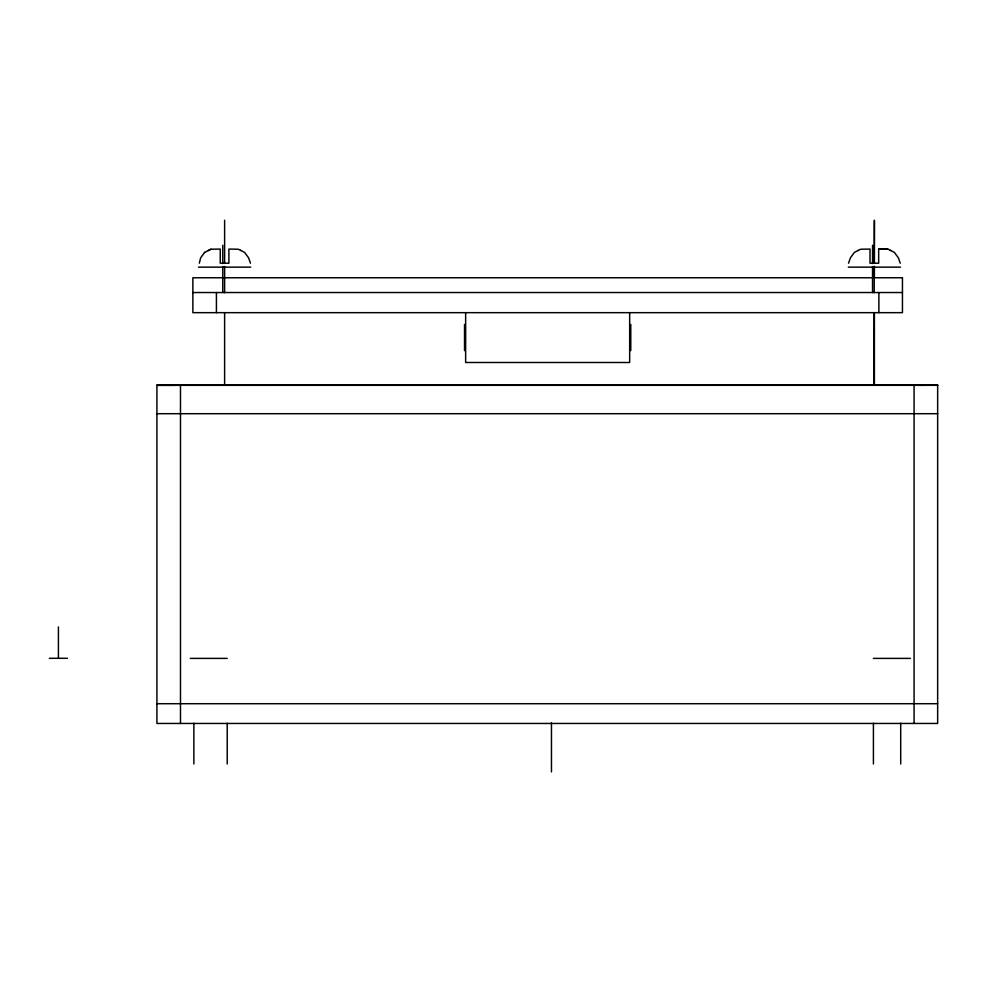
<?xml version="1.0" encoding="UTF-8"?>
<svg xmlns="http://www.w3.org/2000/svg" width="987" height="987" viewBox="0 0 987 987"><rect width="100%" height="100%" fill="white"/><g stroke="black" fill="none" stroke-linecap="round" stroke-linejoin="round"><path stroke-width="1.48" d="M873.951 385.152L874.149 312.706M874.198 292.67L874.272 266.465M874.272 263.381L874.396 220.224L874.396 263.381M199.325 263.208L200.657 257.841L204.58 252.45M204.568 252.45L210.91 249.23L220.237 249.069L220.237 263.208L228.898 263.208L228.898 249.069L238.323 249.23L240.927 250.513M858.394 250.34L854.347 252.45L850.424 257.841L848.536 263.208M208.294 250.513L210.947 249.23M858.073 250.513L860.726 249.23L870.016 249.069L870.016 263.208L878.677 263.208L878.677 249.069L888.103 249.23M937.65 385.152L156.921 385.152L156.921 723.459L937.65 723.459L937.65 385.152L920.18 385.337M937.65 385.312L156.921 385.337M250.464 263.208L248.576 257.841L244.653 252.45L240.618 250.34M900.255 263.208L898.355 257.841L894.432 252.45L890.397 250.34M198.51 267.156L250.71 267.156M848.289 267.156L900.489 267.156M192.86 292.534L902.451 292.534M174.378 385.337L156.921 385.312M156.921 413.701L937.65 413.701M49.35 658.304L67.474 658.304M190.269 658.391L227.22 658.391M873.421 658.391L910.372 658.391M156.921 703.706L937.65 703.706M878.677 249.069L888.066 249.23L890.706 250.513M914.085 385.152L914.085 723.459M900.699 723.224L900.699 763.975M878.886 292.534L878.886 312.657M874.396 266.465L874.396 277.261M874.396 312.706L874.396 385.152M873.421 723.224L873.421 763.975M872.545 245.232L872.545 263.541M872.545 266.601L872.545 292.534M630.779 324.452L630.779 350.632M629.669 312.657L629.669 362.5L465.642 362.5L465.642 312.657M551.462 722.755L551.462 771.859M464.532 324.452L464.532 350.632M227.22 723.224L227.22 763.975M224.617 220.224L224.617 263.381M224.617 266.453L224.617 292.67M224.617 312.694L224.617 385.152M222.766 245.232L222.766 263.541M222.766 266.601L222.766 292.534M216.424 292.534L216.424 312.657M193.871 723.224L193.871 763.975M180.485 385.152L180.485 723.459M58.418 626.942L58.418 658.304M902.451 277.766L192.86 277.766L192.86 312.657L902.451 312.657L902.451 277.766"/></g></svg>
